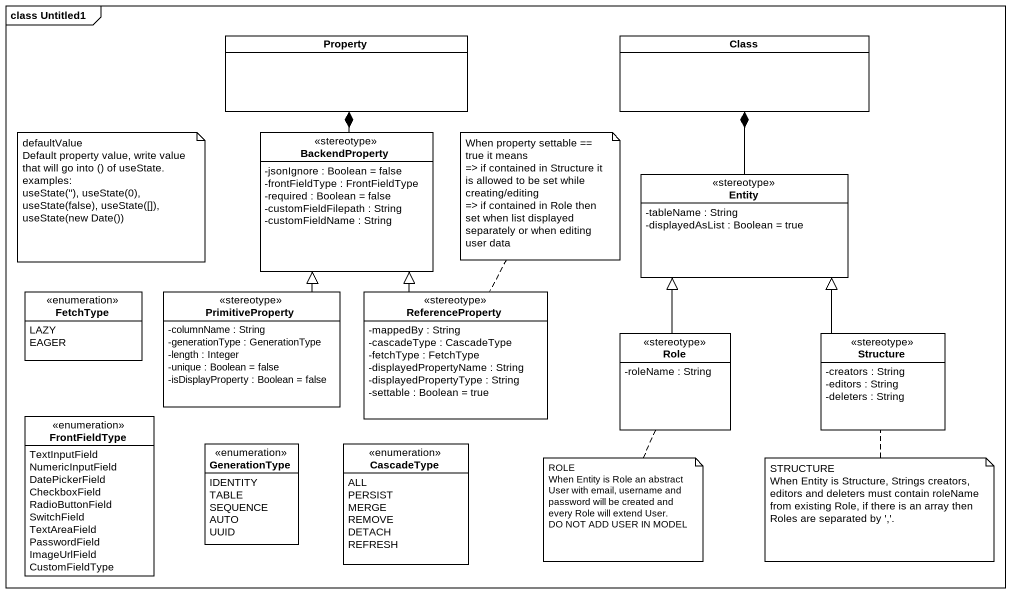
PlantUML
@startuml
mainframe class Untitled1
hide circle
hide empty members
skinparam classAttributeIconSize 0
class Property
class "Class" as Class_
class BackendProperty <<stereotype>> {
  -jsonIgnore : Boolean = false
  -frontFieldType : FrontFieldType
  -required : Boolean = false
  -customFieldFilepath : String
  -customFieldName : String
}
class "Entity" as Entity_ <<stereotype>> {
  -tableName : String
  -displayedAsList : Boolean = true
}
enum FetchType {
  LAZY
  EAGER
}
class PrimitiveProperty <<stereotype>> {
  -columnName : String
  -generationType : GenerationType
  -length : Integer
  -unique : Boolean = false
  -isDisplayProperty : Boolean = false
}
class ReferenceProperty <<stereotype>> {
  -mappedBy : String
  -cascadeType : CascadeType
  -fetchType : FetchType
  -displayedPropertyName : String
  -displayedPropertyType : String
  -settable : Boolean = true
}
class Role <<stereotype>> {
  -roleName : String
}
class Structure <<stereotype>> {
  -creators : String
  -editors : String
  -deleters : String
}
enum FrontFieldType {
  TextInputField
  NumericInputField
  DatePickerField
  CheckboxField
  RadioButtonField
  SwitchField
  TextAreaField
  PasswordField
  ImageUrlField
  CustomFieldType
}
enum GenerationType {
  IDENTITY
  TABLE
  SEQUENCE
  AUTO
  UUID
}
enum CascadeType {
  ALL
  PERSIST
  MERGE
  REMOVE
  DETACH
  REFRESH
}
BackendProperty -up-* Property
Entity_ -up-* Class_
PrimitiveProperty -up-|> BackendProperty
ReferenceProperty -up-|> BackendProperty
Role -up-|> Entity_
Structure -up-|> Entity_
note as N1
  defaultValue
  Default property value, write value that will go into () of useState.
  examples:
  useState(''), useState(0),
  useState(false), useState([]),
  useState(new Date())
end note
note top of ReferenceProperty
  When property settable == true it means
  ~=> if contained in Structure it is allowed to be set while creating/editing
  ~=> if contained in Role then set when list displayed separately or when editing user data
end note
note bottom of Role
  ROLE
  When Entity is Role an abstract User with email, username and password will be created and every Role will extend User.
  DO NOT ADD USER IN MODEL
end note
note bottom of Structure
  STRUCTURE
  When Entity is Structure, Strings creators, editors and deleters must contain roleName from existing Role, if there is an array then Roles are separated by ','.
end note
@enduml
